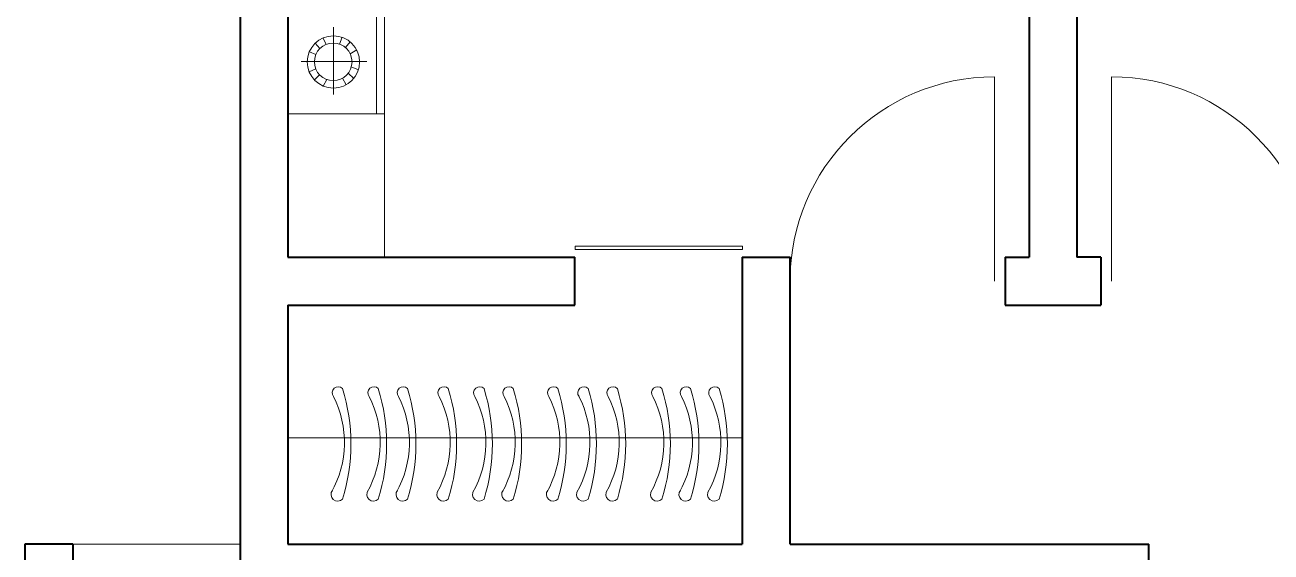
# Model space of a CAD drawing. Header units: millimetres. Extents: x 2835.4 to 2865.6, y 2144.9 to 2157.4.
# Drawn here: x 2835.44 to 2840.65, y 2151.67 to 2153.87 of the extents above; entities that cross this region are included whole.
import ezdxf

# ---------------------------------------------------------------- set-up
doc = ezdxf.new("R2010")
doc.units = ezdxf.units.MM
for name, color, linetype, lineweight in [('FURNITURE', 220, 'Continuous', 5), ('Muro1', 162, 'Continuous', 40), ('Puertas', 52, 'Continuous', 5)]:
    doc.layers.add(name, color=color, linetype=linetype, lineweight=lineweight)
doc.styles.get("Standard").update_dxf_attribs({"font": 'arial.ttf'})

# ---------------------------------------------------------------- blocks, each defined once
blk = doc.blocks.new('apto.')
at = {"layer": 'FURNITURE', "linetype": 'ByBlock'}
for p, q in [((2836.5353, 2153.5022), (2836.5353, 2153.9342)), ((2836.9063, 2153.9342), (2836.9063, 2153.5022)), ((2836.9385, 2153.9342), (2836.9385, 2153.5022)), ((2836.7265, 2153.5827), (2836.7265, 2153.8645)), ((2836.6686, 2153.7752), (2836.6488, 2153.7973)), ((2836.6955, 2153.7931), (2836.6819, 2153.8196)), ((2836.751, 2153.7942), (2836.762, 2153.8224)), ((2836.7762, 2153.7795), (2836.7958, 2153.8031)), ((2836.6524, 2153.7512), (2836.6248, 2153.7619)), ((2836.7961, 2153.7531), (2836.8228, 2153.7695)), ((2836.5905, 2153.721), (2836.8657, 2153.721)), ((2836.646, 2153.721), (2836.6162, 2153.721)), ((2836.8004, 2153.6984), (2836.8297, 2153.686)), ((2836.6517, 2153.6905), (2836.6242, 2153.6781)), ((2836.6679, 2153.6654), (2836.6457, 2153.6446)), ((2836.6974, 2153.6461), (2836.6829, 2153.6186)), ((2836.7265, 2153.61), (2836.7265, 2153.6412)), ((2836.7629, 2153.6511), (2836.7784, 2153.6236)), ((2836.7874, 2153.6723), (2836.8106, 2153.6506)), ((2836.9385, 2153.5022), (2836.5353, 2153.5022)), ((2836.9385, 2153.5022), (2836.9385, 2152.9022)), ((2838.4365, 2152.948), (2837.7365, 2152.948)), ((2837.7365, 2152.948), (2837.7365, 2152.9349)), ((2838.4365, 2152.9349), (2837.7365, 2152.9349)), ((2838.4365, 2152.948), (2838.4365, 2152.9349)), ((2836.5353, 2152.1465), (2838.4353, 2152.1465)), ((2836.3353, 2151.7022), (2835.6353, 2151.7022))]:
    blk.add_line(p, q, dxfattribs=at)
for centre, radius in [((2836.7255, 2153.7193), 0.1094), ((2836.7247, 2153.7199), 0.0787)]:
    blk.add_circle(centre, radius, dxfattribs=at)
for centre, radius, start, end in [((2836.7456, 2152.3352), 0.0253, 44.1581, 218.2943), ((2836.0139, 2152.1215), 0.7847, 342.8535, 17.1465), ((2836.895, 2152.3352), 0.0253, 44.1581, 218.2943), ((2836.1633, 2152.1215), 0.7847, 342.8535, 17.1465), ((2837.0173, 2152.3352), 0.0253, 44.1581, 218.2943), ((2836.2856, 2152.1215), 0.7847, 342.8535, 17.1465), ((2837.1878, 2152.3352), 0.0253, 44.1581, 218.2943), ((2836.4561, 2152.1215), 0.7847, 342.8535, 17.1465), ((2837.3372, 2152.3352), 0.0253, 44.1581, 218.2943), ((2836.6056, 2152.1215), 0.7847, 342.8535, 17.1465), ((2837.4595, 2152.3352), 0.0253, 44.1581, 218.2943), ((2836.7279, 2152.1215), 0.7847, 342.8535, 17.1465), ((2837.6463, 2152.3352), 0.0253, 44.1581, 218.2943), ((2836.9146, 2152.1215), 0.7847, 342.8535, 17.1465), ((2837.7725, 2152.3352), 0.0253, 44.1581, 218.2943), ((2837.0408, 2152.1215), 0.7847, 342.8535, 17.1465), ((2837.8947, 2152.3352), 0.0253, 44.1581, 218.2943), ((2837.1631, 2152.1215), 0.7847, 342.8535, 17.1465), ((2838.0815, 2152.3352), 0.0253, 44.1581, 218.2943), ((2837.3499, 2152.1215), 0.7847, 342.8535, 17.1465), ((2838.2009, 2152.3352), 0.0253, 44.1581, 218.2943), ((2837.4692, 2152.1215), 0.7847, 342.8535, 17.1465), ((2838.3202, 2152.3352), 0.0253, 44.1581, 218.2943), ((2837.5885, 2152.1215), 0.7847, 342.8535, 17.1465), ((2836.3475, 2152.1274), 0.4242, 330.5665, 26.9355), ((2836.497, 2152.1274), 0.4242, 330.5665, 26.9355), ((2836.6192, 2152.1274), 0.4242, 330.5665, 26.9355), ((2836.7898, 2152.1274), 0.4242, 330.5665, 26.9355), ((2836.9392, 2152.1274), 0.4242, 330.5665, 26.9355), ((2837.0615, 2152.1274), 0.4242, 330.5665, 26.9355), ((2837.2483, 2152.1274), 0.4242, 330.5665, 26.9355), ((2837.3744, 2152.1274), 0.4242, 330.5665, 26.9355), ((2837.4967, 2152.1274), 0.4242, 330.5665, 26.9355), ((2837.6835, 2152.1274), 0.4242, 330.5665, 26.9355), ((2837.8028, 2152.1274), 0.4242, 330.5665, 26.9355), ((2837.9222, 2152.1274), 0.4242, 330.5665, 26.9355), ((2836.7435, 2151.9097), 0.0281, 141.7057, 315.8419), ((2836.893, 2151.9097), 0.0281, 141.7057, 315.8419), ((2837.0153, 2151.9097), 0.0281, 141.7057, 315.8419), ((2837.1858, 2151.9097), 0.0281, 141.7057, 315.8419), ((2837.3352, 2151.9097), 0.0281, 141.7057, 315.8419), ((2837.4575, 2151.9097), 0.0281, 141.7057, 315.8419), ((2837.6443, 2151.9097), 0.0281, 141.7057, 315.8419), ((2837.7704, 2151.9097), 0.0281, 141.7057, 315.8419), ((2837.8927, 2151.9097), 0.0281, 141.7057, 315.8419), ((2838.0795, 2151.9097), 0.0281, 141.7057, 315.8419), ((2838.1988, 2151.9097), 0.0281, 141.7057, 315.8419), ((2838.3182, 2151.9097), 0.0281, 141.7057, 315.8419)]:
    blk.add_arc(centre, radius, start, end, dxfattribs=at)
at = {"layer": 'Muro1'}
for points in [[(2836.3353, 2156.8022), (2836.3353, 2151.5022)], [(2836.5353, 2156.6022), (2836.5353, 2152.9022)], [(2839.6353, 2156.6022), (2839.6353, 2152.9022)], [(2839.8353, 2156.6022), (2839.8353, 2152.9022)], [(2836.5353, 2152.9022), (2837.7353, 2152.9022)], [(2837.7353, 2152.7022), (2837.7353, 2152.9022)], [(2838.4353, 2152.9022), (2838.4353, 2151.7022)], [(2838.4353, 2152.9022), (2838.6353, 2152.9022)], [(2838.6353, 2151.7022), (2838.6353, 2152.9022)], [(2839.5353, 2152.9022), (2839.5353, 2152.7022)], [(2839.5353, 2152.9022), (2839.6353, 2152.9022)], [(2839.9353, 2152.9022), (2839.8353, 2152.9022)], [(2839.9353, 2152.9022), (2839.9353, 2152.7022)], [(2836.5353, 2152.7022), (2836.5353, 2151.7022)], [(2836.5353, 2152.7022), (2837.7353, 2152.7022)], [(2839.5353, 2152.7022), (2839.9353, 2152.7022)], [(2835.4353, 2151.7022), (2835.4353, 2149.1022)], [(2835.6353, 2151.7022), (2835.4353, 2151.7022)], [(2835.6353, 2151.7022), (2835.6353, 2149.3022)], [(2836.5353, 2151.7022), (2838.4353, 2151.7022)], [(2838.6353, 2151.7022), (2840.1353, 2151.7022)], [(2840.1353, 2151.5022), (2840.1353, 2151.7022)]]:
    blk.add_lwpolyline(points, dxfattribs=at)
at = {"layer": 'Puertas', "linetype": 'ByBlock'}
for p, q in [((2839.4903, 2152.8022), (2839.4903, 2153.6572)), ((2839.9803, 2152.8022), (2839.9803, 2153.6572))]:
    blk.add_line(p, q, dxfattribs=at)
for centre, start, end in [((2839.4903, 2152.8022), 90, 180), ((2839.9803, 2152.8022), 0, 90)]:
    blk.add_arc(centre, 0.855, start, end, dxfattribs=at)
at = {"layer": 'FURNITURE', "linetype": 'ByBlock', "text_generation_flag": 4, "width": 0.8, "flags": 1}
for tag, p in [('YSIZE', (2837.7162, 2156.5716)), ('XSIZE', (2837.7162, 2156.5716)), ('YSIZE', (2845.8353, 2156.6022)), ('XSIZE', (2845.8353, 2156.6022)), ('YSIZE', (2855.2353, 2156.6022)), ('XSIZE', (2855.2353, 2156.6022)), ('YSIZE', (2863.3543, 2156.5716)), ('XSIZE', (2863.3543, 2156.5716)), ('YSIZE', (2839.3296, 2156.3169)), ('XSIZE', (2839.3296, 2156.3169)), ('YSIZE', (2845.4167, 2156.3198)), ('XSIZE', (2845.4167, 2156.3198)), ('YSIZE', (2855.6538, 2156.3198)), ('XSIZE', (2855.6538, 2156.3198)), ('YSIZE', (2861.741, 2156.3169)), ('XSIZE', (2861.741, 2156.3169)), ('YSIZE', (2840.1069, 2156.2947)), ('XSIZE', (2840.1069, 2156.2947)), ('YSIZE', (2860.9636, 2156.2947)), ('XSIZE', (2860.9636, 2156.2947)), ('YSIZE', (2842.5375, 2156.2364)), ('XSIZE', (2842.5375, 2156.2364)), ('YSIZE', (2858.533, 2156.2364)), ('XSIZE', (2858.533, 2156.2364)), ('YSIZE', (2841.6987, 2156.0246)), ('XSIZE', (2841.6987, 2156.0246)), ('YSIZE', (2859.3718, 2156.0246)), ('XSIZE', (2859.3718, 2156.0246)), ('YSIZE', (2836.7281, 2155.653)), ('XSIZE', (2836.7281, 2155.653)), ('YSIZE', (2864.3424, 2155.653)), ('XSIZE', (2864.3424, 2155.653)), ('YSIZE', (2842.4424, 2155.5973)), ('XSIZE', (2842.4424, 2155.5973)), ('YSIZE', (2845.885, 2155.5825)), ('XSIZE', (2845.885, 2155.5825)), ('YSIZE', (2855.1855, 2155.5825)), ('XSIZE', (2855.1855, 2155.5825)), ('YSIZE', (2858.6281, 2155.5973)), ('XSIZE', (2858.6281, 2155.5973)), ('YSIZE', (2844.4096, 2155.2682)), ('XSIZE', (2844.4096, 2155.2682)), ('YSIZE', (2856.6609, 2155.2682)), ('XSIZE', (2856.6609, 2155.2682)), ('YSIZE', (2849.6054, 2154.9378)), ('XSIZE', (2849.6054, 2154.9378)), ('YSIZE', (2851.4651, 2154.9378)), ('XSIZE', (2851.4651, 2154.9378)), ('YSIZE', (2836.5353, 2154.6842)), ('XSIZE', (2836.5353, 2154.6842)), ('YSIZE', (2848.0353, 2154.6843)), ('XSIZE', (2848.0353, 2154.6843)), ('YSIZE', (2853.0353, 2154.6843)), ('XSIZE', (2853.0353, 2154.6843)), ('YSIZE', (2864.5353, 2154.6842)), ('XSIZE', (2864.5353, 2154.6842)), ('YSIZE', (2842.6353, 2154.6342)), ('XSIZE', (2842.6353, 2154.6342)), ('YSIZE', (2858.4352, 2154.6342)), ('XSIZE', (2858.4352, 2154.6342)), ('YSIZE', (2850.4353, 2154.4022)), ('XSIZE', (2850.4353, 2154.4022)), ('YSIZE', (2850.4353, 2154.4022)), ('XSIZE', (2850.4353, 2154.4022)), ('YSIZE', (2850.6353, 2154.4022)), ('XSIZE', (2850.6353, 2154.4022)), ('YSIZE', (2850.6353, 2154.4022)), ('XSIZE', (2850.6353, 2154.4022)), ('YSIZE', (2836.7281, 2153.721)), ('XSIZE', (2836.7281, 2153.721)), ('YSIZE', (2864.3424, 2153.721)), ('XSIZE', (2864.3424, 2153.721)), ('YSIZE', (2842.4424, 2153.6653)), ('XSIZE', (2842.4424, 2153.6653)), ('YSIZE', (2858.6281, 2153.6653)), ('XSIZE', (2858.6281, 2153.6653)), ('YSIZE', (2847.1232, 2153.5022)), ('XSIZE', (2847.1232, 2153.5022)), ('YSIZE', (2853.9473, 2153.5022)), ('XSIZE', (2853.9473, 2153.5022)), ('YSIZE', (2846.4824, 2153.2754)), ('XSIZE', (2846.4824, 2153.2754)), ('YSIZE', (2854.5881, 2153.2754)), ('XSIZE', (2854.5881, 2153.2754)), ('YSIZE', (2841.7353, 2152.9022)), ('XSIZE', (2841.7353, 2152.9022)), ('YSIZE', (2859.3353, 2152.9022)), ('XSIZE', (2859.3353, 2152.9022)), ('YSIZE', (2847.7167, 2152.2863)), ('XSIZE', (2847.7167, 2152.2863)), ('YSIZE', (2853.3538, 2152.2863)), ('XSIZE', (2853.3538, 2152.2863)), ('YSIZE', (2836.3853, 2151.5022)), ('XSIZE', (2836.3853, 2151.5022)), ('YSIZE', (2864.6853, 2151.5022)), ('XSIZE', (2864.6853, 2151.5022)), ('YSIZE', (2835.6353, 2150.2648)), ('XSIZE', (2835.6353, 2150.2648)), ('YSIZE', (2865.4353, 2150.2648)), ('XSIZE', (2865.4353, 2150.2648)), ('YSIZE', (2837.4459, 2150.0357)), ('XSIZE', (2837.4459, 2150.0357)), ('YSIZE', (2848.8284, 2150.032)), ('XSIZE', (2848.8284, 2150.032)), ('YSIZE', (2852.2421, 2150.032)), ('XSIZE', (2852.2421, 2150.032)), ('YSIZE', (2863.6246, 2150.0357)), ('XSIZE', (2863.6246, 2150.0357)), ('YSIZE', (2846.9144, 2149.8678)), ('XSIZE', (2846.9144, 2149.8678)), ('YSIZE', (2854.1561, 2149.8678)), ('XSIZE', (2854.1561, 2149.8678)), ('YSIZE', (2845.3455, 2149.5918)), ('XSIZE', (2845.3455, 2149.5918)), ('YSIZE', (2855.725, 2149.5918)), ('XSIZE', (2855.725, 2149.5918)), ('YSIZE', (2840.9424, 2149.5653)), ('XSIZE', (2840.9424, 2149.5653)), ('YSIZE', (2860.1281, 2149.5653)), ('XSIZE', (2860.1281, 2149.5653)), ('YSIZE', (2838.1777, 2149.472)), ('XSIZE', (2838.1777, 2149.472)), ('YSIZE', (2862.8928, 2149.472)), ('XSIZE', (2862.8928, 2149.472)), ('YSIZE', (2848.7997, 2148.8858)), ('XSIZE', (2848.7997, 2148.8858)), ('YSIZE', (2852.2708, 2148.8858)), ('XSIZE', (2852.2708, 2148.8858)), ('YSIZE', (2841.1353, 2148.6022)), ('XSIZE', (2841.1353, 2148.6022)), ('YSIZE', (2859.9353, 2148.6022)), ('XSIZE', (2859.9353, 2148.6022)), ('YSIZE', (2845.4877, 2148.1759)), ('XSIZE', (2845.4877, 2148.1759)), ('YSIZE', (2855.5828, 2148.1759)), ('XSIZE', (2855.5828, 2148.1759)), ('YSIZE', (2836.062, 2147.8073)), ('XSIZE', (2836.062, 2147.8073)), ('YSIZE', (2865.0085, 2147.8073)), ('XSIZE', (2865.0085, 2147.8073)), ('YSIZE', (2841.3353, 2147.7303)), ('XSIZE', (2841.3353, 2147.7303)), ('YSIZE', (2859.7353, 2147.7303)), ('XSIZE', (2859.7353, 2147.7303)), ('YSIZE', (2836.0759, 2147.6637)), ('XSIZE', (2836.0759, 2147.6637)), ('YSIZE', (2841.3353, 2147.6933)), ('XSIZE', (2841.3353, 2147.6933)), ('YSIZE', (2845.6353, 2147.6933)), ('XSIZE', (2845.6353, 2147.6933)), ('YSIZE', (2855.4353, 2147.6933)), ('XSIZE', (2855.4353, 2147.6933)), ('YSIZE', (2859.7353, 2147.6933)), ('XSIZE', (2859.7353, 2147.6933)), ('YSIZE', (2864.9946, 2147.6637)), ('XSIZE', (2864.9946, 2147.6637)), ('YSIZE', (2840.9424, 2147.6333)), ('XSIZE', (2840.9424, 2147.6333)), ('YSIZE', (2842.8444, 2147.6298)), ('XSIZE', (2842.8444, 2147.6298)), ('YSIZE', (2858.2261, 2147.6298)), ('XSIZE', (2858.2261, 2147.6298)), ('YSIZE', (2860.1281, 2147.6333)), ('XSIZE', (2860.1281, 2147.6333))]:
    blk.add_attdef(tag, p, '', height=0.000056, rotation=180, dxfattribs=at)

msp = doc.modelspace()

# ---------------------------------------------------------------- block references
msp.add_blockref('apto.', (0, 0))

doc.saveas('drawing.dxf')
